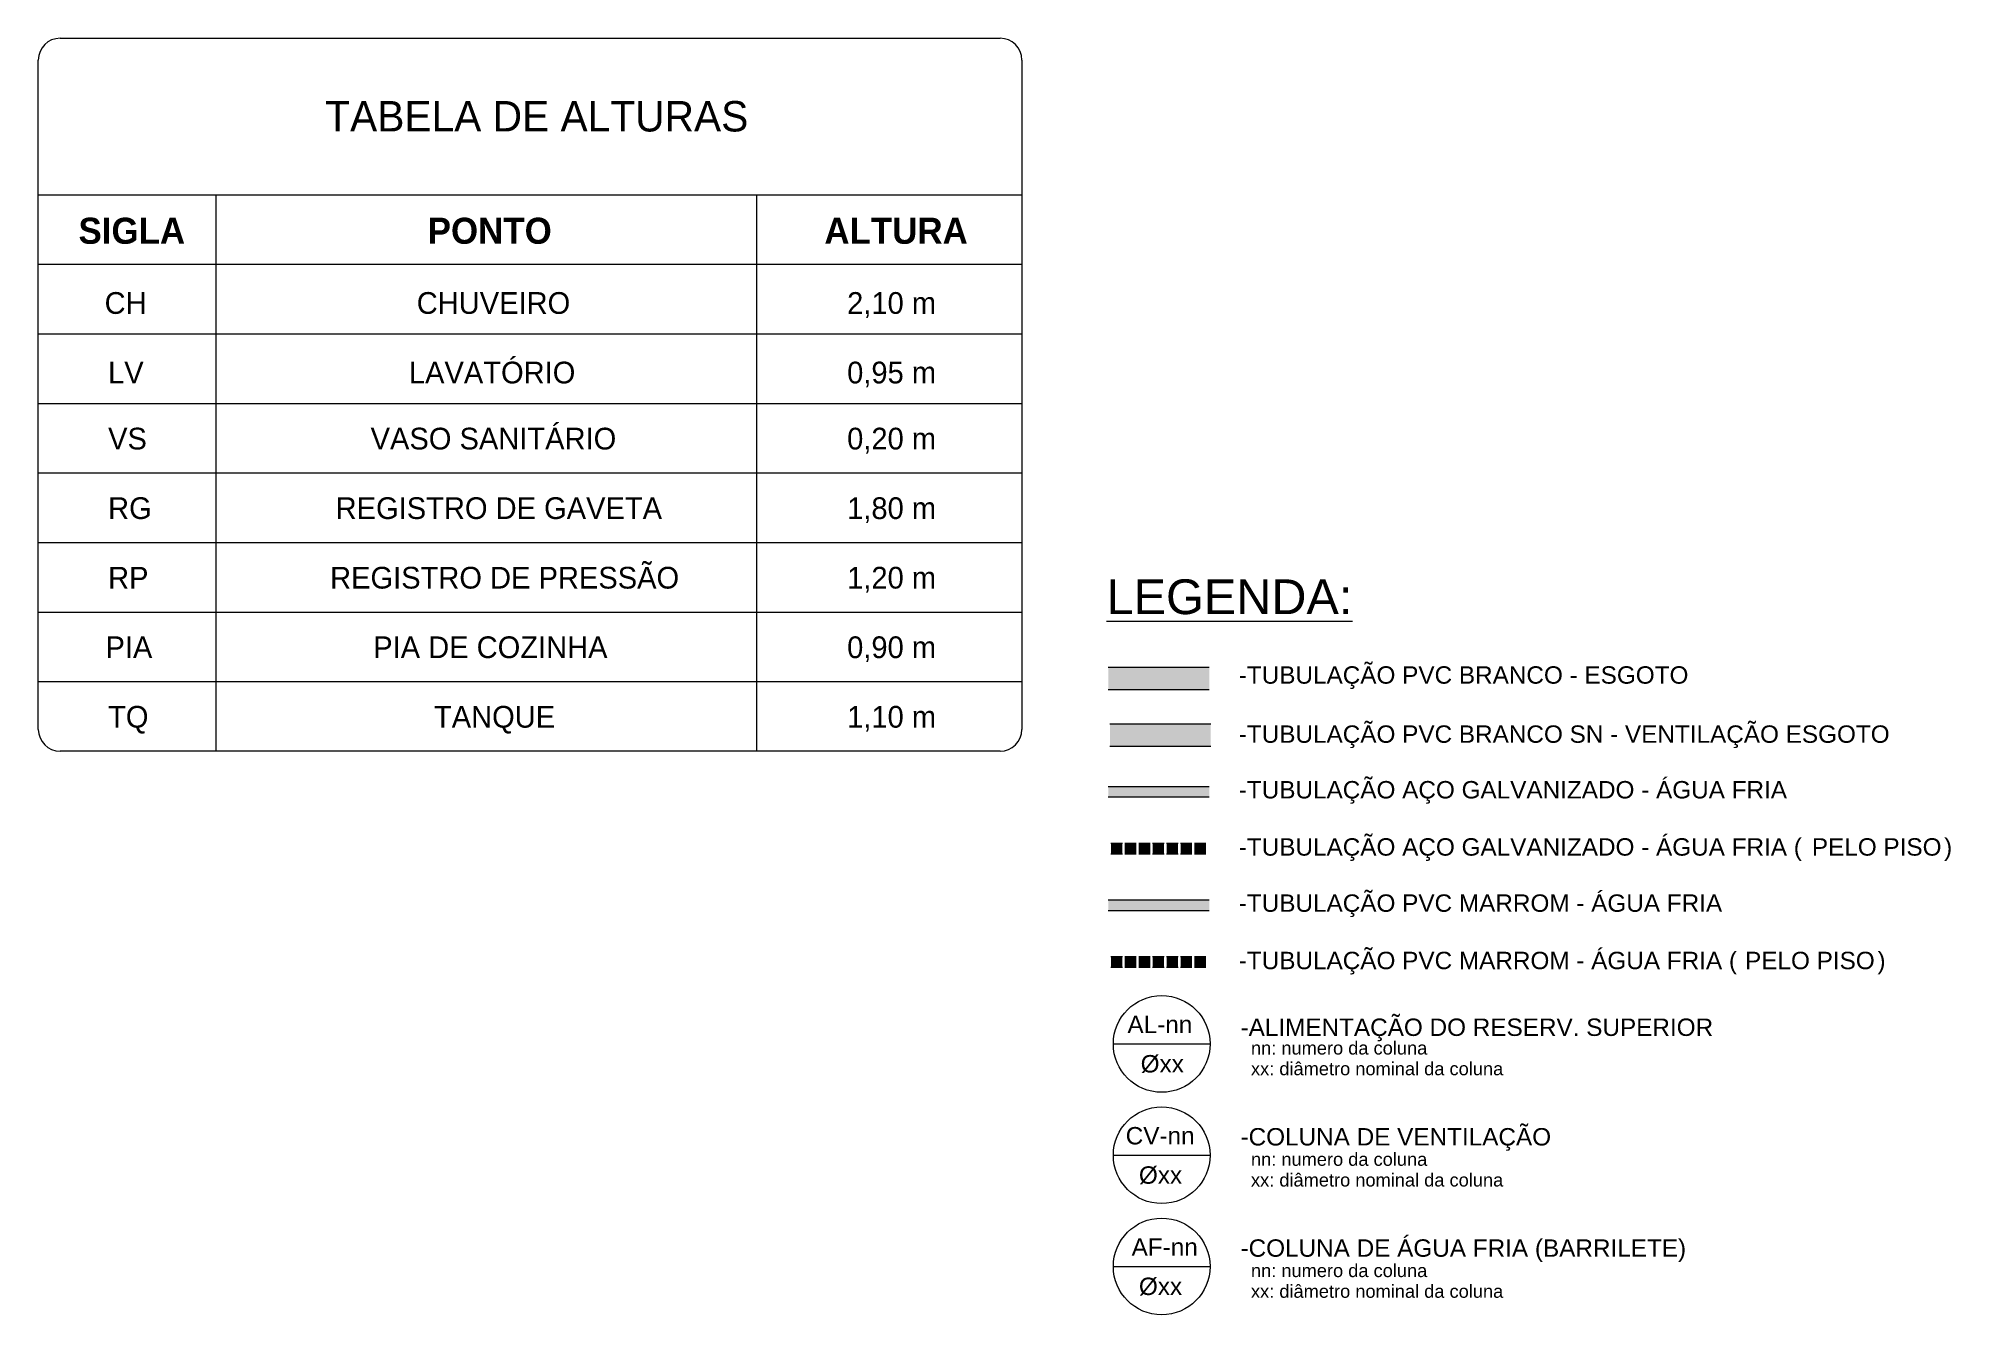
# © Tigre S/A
# Model space of a CAD drawing. Header units: metres. Extents: x -0.9 to 10.1, y -3.1 to 4.2.
import ezdxf

# ---------------------------------------------------------------- set-up
doc = ezdxf.new("R2010")
doc.units = ezdxf.units.M
for name, color, linetype, lineweight in [('A-DETL', 7, 'Continuous', 5), ('A-DETL-GENF', 7, 'Continuous', 5), ('A-DETL-MEDM', 7, 'Continuous', 15), ('G-ANNO-TEXT', 7, 'Continuous', 5)]:
    doc.layers.add(name, color=color, linetype=linetype, lineweight=lineweight)
doc.styles.add('Arial', font='arial.ttf', dxfattribs={"height": 0.1})
doc.styles.add('Arial_1', font='arial.ttf', dxfattribs={"height": 0.2})
doc.styles.add('Arial_2', font='arial.ttf', dxfattribs={"height": 0.075})
doc.styles.add('Arial_I', font='arial.ttf', dxfattribs={"height": 0.1})
doc.styles.add('Century Gothic', font='GOTHIC.TTF', dxfattribs={"height": 0.175})
doc.styles.add('Century Gothic_1', font='GOTHIC.TTF', dxfattribs={"height": 0.125})
doc.styles.add('Century Gothic_B', font='GOTHICB.TTF', dxfattribs={"height": 0.15})

msp = doc.modelspace()

# ---------------------------------------------------------------- hatches: boundary and pattern name
at = {"layer": 'A-DETL-GENF', "true_color": 0x804000}
msp.add_hatch(color=36, dxfattribs=at).paths.add_polyline_path([(5.857, 0.482), (5.857, 0.608), (5.277, 0.608), (5.277, 0.482)])
at = {"layer": 'A-DETL-GENF', "true_color": 0x8000ff}
msp.add_hatch(color=190, dxfattribs=at).paths.add_polyline_path([(5.857, 0.156), (5.866, 0.156), (5.866, 0.282), (5.286, 0.282), (5.286, 0.156)])
at = {"layer": 'A-DETL-GENF', "true_color": 0xc0c0c0}
for points in [[(5.277, -0.136), (5.857, -0.136), (5.857, -0.078), (5.277, -0.078)], [(5.358, -0.463), (5.358, -0.405), (5.292, -0.405), (5.292, -0.463)], [(5.438, -0.463), (5.438, -0.405), (5.372, -0.405), (5.372, -0.463)], [(5.518, -0.463), (5.518, -0.405), (5.452, -0.405), (5.452, -0.463)], [(5.598, -0.463), (5.598, -0.405), (5.532, -0.405), (5.532, -0.463)], [(5.678, -0.463), (5.678, -0.405), (5.612, -0.405), (5.612, -0.463)], [(5.758, -0.463), (5.758, -0.405), (5.692, -0.405), (5.692, -0.463)], [(5.838, -0.463), (5.838, -0.405), (5.772, -0.405), (5.772, -0.463)]]:
    msp.add_hatch(color=9, dxfattribs=at).paths.add_polyline_path(points)
at = {"layer": 'A-DETL-GENF', "true_color": 0x00ffff}
for points in [[(5.857, -0.789), (5.857, -0.731), (5.277, -0.731), (5.277, -0.789)], [(5.358, -1.115), (5.358, -1.057), (5.292, -1.057), (5.292, -1.115)], [(5.438, -1.115), (5.438, -1.057), (5.372, -1.057), (5.372, -1.115)], [(5.518, -1.115), (5.518, -1.057), (5.452, -1.057), (5.452, -1.115)], [(5.598, -1.115), (5.598, -1.057), (5.532, -1.057), (5.532, -1.115)], [(5.678, -1.115), (5.678, -1.057), (5.612, -1.057), (5.612, -1.115)], [(5.758, -1.115), (5.758, -1.057), (5.692, -1.057), (5.692, -1.115)], [(5.838, -1.115), (5.838, -1.057), (5.772, -1.057), (5.772, -1.115)]]:
    msp.add_hatch(color=4, dxfattribs=at).paths.add_polyline_path(points)

# ---------------------------------------------------------------- linework, layer by layer
at = {"layer": 'A-DETL'}
for p, q in [((-0.748, 4.227), (4.655, 4.227)), ((-0.873, 0.252), (-0.873, 4.102)), ((4.78, 4.102), (4.78, 0.252)), ((-0.873, 3.327), (4.78, 3.327)), ((0.147, 3.327), (0.147, 0.127)), ((3.255, 3.327), (3.255, 0.127)), ((-0.873, 2.927), (4.78, 2.927)), ((-0.873, 2.527), (4.78, 2.527)), ((-0.873, 2.127), (4.78, 2.127)), ((-0.873, 1.727), (4.78, 1.727)), ((-0.873, 1.327), (4.78, 1.327)), ((-0.873, 0.927), (4.78, 0.927)), ((-0.873, 0.927), (4.78, 0.927)), ((-0.873, 0.527), (4.78, 0.527)), ((4.655, 0.127), (-0.748, 0.127))]:
    msp.add_line(p, q, dxfattribs=at)
at = {"layer": 'A-DETL', "color": 5, "lineweight": 15, "true_color": 0x0000ff}
for p, q in [((5.857, -0.078), (5.277, -0.078)), ((5.277, -0.136), (5.857, -0.136)), ((5.358, -0.405), (5.292, -0.405)), ((5.438, -0.405), (5.372, -0.405)), ((5.518, -0.405), (5.452, -0.405)), ((5.598, -0.405), (5.532, -0.405)), ((5.678, -0.405), (5.612, -0.405)), ((5.758, -0.405), (5.692, -0.405)), ((5.838, -0.405), (5.772, -0.405)), ((5.292, -0.463), (5.358, -0.463)), ((5.372, -0.463), (5.438, -0.463)), ((5.452, -0.463), (5.518, -0.463)), ((5.532, -0.463), (5.598, -0.463)), ((5.612, -0.463), (5.678, -0.463)), ((5.692, -0.463), (5.758, -0.463)), ((5.772, -0.463), (5.838, -0.463)), ((5.857, -0.731), (5.277, -0.731)), ((5.277, -0.789), (5.857, -0.789)), ((5.358, -1.057), (5.292, -1.057)), ((5.438, -1.057), (5.372, -1.057)), ((5.518, -1.057), (5.452, -1.057)), ((5.598, -1.057), (5.532, -1.057)), ((5.678, -1.057), (5.612, -1.057)), ((5.758, -1.057), (5.692, -1.057)), ((5.838, -1.057), (5.772, -1.057)), ((5.292, -1.115), (5.358, -1.115)), ((5.372, -1.115), (5.438, -1.115)), ((5.452, -1.115), (5.518, -1.115)), ((5.532, -1.115), (5.598, -1.115)), ((5.612, -1.115), (5.678, -1.115)), ((5.692, -1.115), (5.758, -1.115)), ((5.772, -1.115), (5.838, -1.115))]:
    msp.add_line(p, q, dxfattribs=at)
at = {"layer": 'A-DETL', "color": 94, "true_color": 0x00a600}
for p, q in [((5.306, -1.557), (5.863, -1.557)), ((5.306, -2.197), (5.863, -2.197)), ((5.306, -2.837), (5.863, -2.837))]:
    msp.add_line(p, q, dxfattribs=at)
for centre in [(5.584, -1.557), (5.584, -2.197), (5.584, -2.837)]:
    msp.add_circle(centre, 0.278, dxfattribs=at)
at = {"layer": 'A-DETL'}
for centre, start, end in [((-0.748, 4.102), 90, 180), ((4.655, 4.102), 0, 90), ((-0.748, 0.252), 180, 270), ((4.655, 0.252), 270, 0)]:
    msp.add_arc(centre, 0.125, start, end, dxfattribs=at)
at = {"layer": 'A-DETL-MEDM'}
for p, q in [((5.857, 0.608), (5.277, 0.608)), ((5.277, 0.482), (5.857, 0.482)), ((5.866, 0.282), (5.286, 0.282)), ((5.286, 0.156), (5.866, 0.156))]:
    msp.add_line(p, q, dxfattribs=at)

# ---------------------------------------------------------------- texts
at = {"layer": 'G-ANNO-TEXT', "attachment_point": 1}
for s, insert, char_height, width, style in [('TABELA DE ALTURAS', (0.776, 3.866), 0.175, 2.76181, 'Century Gothic'), ('SIGLA', (-0.642, 3.195), 0.15, 0.72152, 'Century Gothic_B'), ('PONTO', (1.365, 3.195), 0.15, 0.87384, 'Century Gothic_B'), ('ALTURA', (3.645, 3.195), 0.15, 0.90992, 'Century Gothic_B'), ('CH', (-0.492, 2.767), 0.125, 0.31667, 'Century Gothic_1'), ('CHUVEIRO', (1.302, 2.767), 0.125, 1.0903, 'Century Gothic_1'), ('2,10 m', (3.776, 2.767), 0.125, 0.6654, 'Century Gothic_1'), ('LV', (-0.472, 2.367), 0.125, 0.24451, 'Century Gothic_1'), ('LAVATÓRIO', (1.257, 2.367), 0.125, 1.18249, 'Century Gothic_1'), ('0,95 m', (3.776, 2.367), 0.125, 0.6654, 'Century Gothic_1'), ('VS', (-0.472, 1.987), 0.125, 0.25253, 'Century Gothic_1'), ('VASO SANITÁRIO', (1.037, 1.987), 0.125, 1.71561, 'Century Gothic_1'), ('0,20 m', (3.776, 1.987), 0.125, 0.6654, 'Century Gothic_1'), ('RG', (-0.472, 1.587), 0.125, 0.31266, 'Century Gothic_1'), ('REGISTRO DE GAVETA', (0.836, 1.587), 0.125, 2.20464, 'Century Gothic_1'), ('1,80 m', (3.776, 1.587), 0.125, 0.6654, 'Century Gothic_1'), ('REGISTRO DE PRESSÃO', (0.804, 1.187), 0.125, 2.2808, 'Century Gothic_1'), ('RP', (-0.472, 1.187), 0.125, 0.25253, 'Century Gothic_1'), ('1,20 m', (3.776, 1.187), 0.125, 0.6654, 'Century Gothic_1'), ('PIA', (-0.487, 0.787), 0.125, 0.32869, 'Century Gothic_1'), ('PIA DE COZINHA', (1.052, 0.787), 0.125, 1.67954, 'Century Gothic_1'), ('0,90 m', (3.776, 0.787), 0.125, 0.6654, 'Century Gothic_1'), ('-TUBULAÇÃO PVC BRANCO - ESGOTO', (6.027, 0.615), 0.1, 3.18671, 'Arial'), ('TQ', (-0.472, 0.387), 0.125, 0.27257, 'Century Gothic_1'), ('TANQUE', (1.401, 0.387), 0.125, 0.83376, 'Century Gothic_1'), ('1,10 m', (3.776, 0.387), 0.125, 0.6654, 'Century Gothic_1'), ('-TUBULAÇÃO PVC BRANCO SN - VENTILAÇÃO ESGOTO', (6.027, 0.275), 0.1, 4.61772, 'Arial'), ('-TUBULAÇÃO AÇO GALVANIZADO - ÁGUA FRIA', (6.027, -0.045), 0.1, 3.88818, 'Arial'), ('-TUBULAÇÃO AÇO GALVANIZADO - ÁGUA FRIA (', (6.027, -0.374), 0.1, 3.9924, 'Arial'), ('PELO PISO', (9.321, -0.374), 0.1, 0.92194, 'Arial_I'), (')', (10.081, -0.374), 0.1, 0.05612, 'Arial'), ('-TUBULAÇÃO PVC MARROM - ÁGUA FRIA', (6.027, -0.697), 0.1, 3.42321, 'Arial'), ('-TUBULAÇÃO PVC MARROM - ÁGUA FRIA (', (6.027, -1.027), 0.1, 3.52743, 'Arial'), ('PELO PISO', (8.937, -1.027), 0.1, 0.92194, 'Arial_I'), (')', (9.698, -1.027), 0.1, 0.05612, 'Arial'), ('AL-nn', (5.387, -1.395), 0.1, 0.46097, 'Arial'), ('-ALIMENTAÇÃO DO RESERV. SUPERIOR', (6.037, -1.411), 0.1, 3.35506, 'Arial'), ('Øxx', (5.463, -1.621), 0.1, 0.30865, 'Arial'), ('nn: numero da coluna', (6.097, -1.543), 0.075, 1.23059, 'Arial_2'), ('xx: diâmetro nominal da coluna', (6.097, -1.662), 0.075, 1.73565, 'Arial_2'), ('CV-nn', (5.377, -2.035), 0.1, 0.48903, 'Arial'), ('-COLUNA DE VENTILAÇÃO', (6.037, -2.041), 0.1, 2.20464, 'Arial'), ('nn: numero da coluna', (6.097, -2.183), 0.075, 1.23059, 'Arial_2'), ('Øxx', (5.453, -2.261), 0.1, 0.30865, 'Arial'), ('xx: diâmetro nominal da coluna', (6.097, -2.302), 0.075, 1.73565, 'Arial_2'), ('AF-nn', (5.411, -2.675), 0.1, 0.46899, 'Arial'), ('-COLUNA DE ÁGUA FRIA (BARRILETE)', (6.037, -2.681), 0.1, 3.16266, 'Arial'), ('nn: numero da coluna', (6.097, -2.823), 0.075, 1.23059, 'Arial_2'), ('Øxx', (5.453, -2.901), 0.1, 0.30865, 'Arial'), ('xx: diâmetro nominal da coluna', (6.097, -2.942), 0.075, 1.73565, 'Arial_2')]:
    msp.add_mtext(s, dxfattribs=dict(at, insert=insert, char_height=char_height, width=width, style=style))
at = {"layer": 'G-ANNO-TEXT', "insert": (5.267, 1.115), "char_height": 0.2, "width": 1.72363, "attachment_point": 1, "style": 'Arial_1', "bg_fill": 3, "box_fill_scale": 1.25, "bg_fill_color": 256, "bg_fill_true_color": 13158600, "bg_fill_transparency": 0}
msp.add_mtext('\\LLEGENDA:', dxfattribs=at)

doc.saveas('drawing.dxf')
